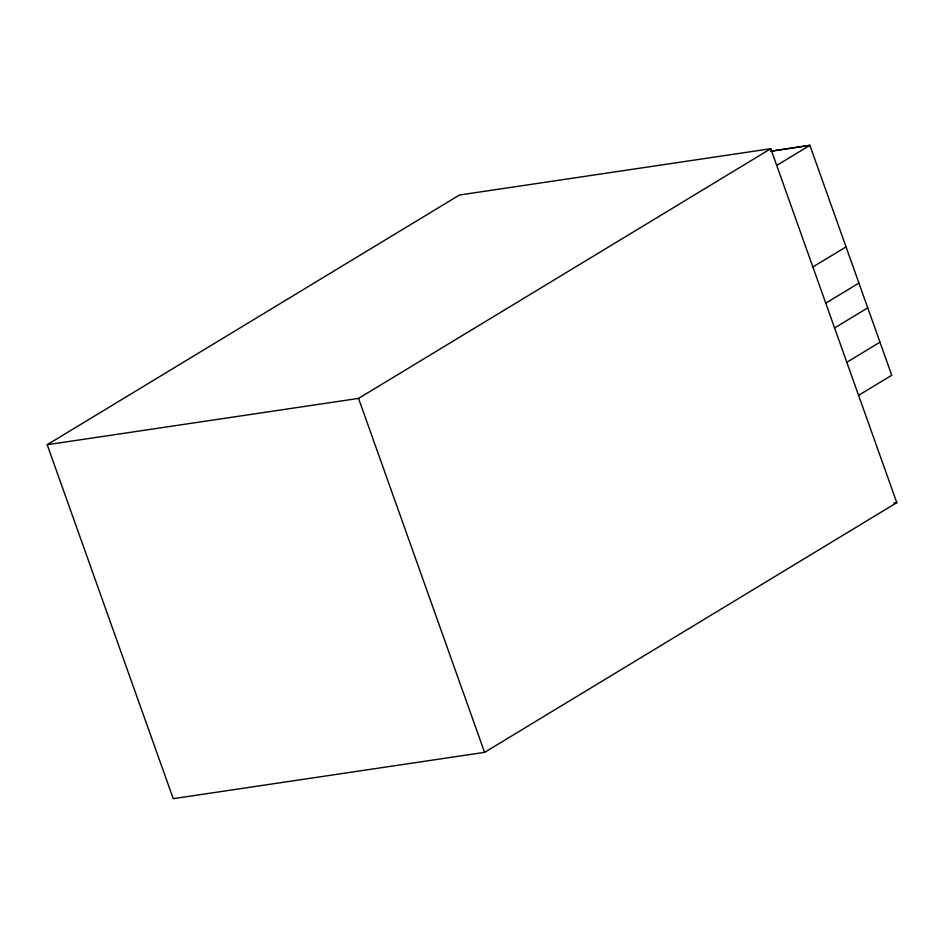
<?xml version="1.0" encoding="UTF-8"?>
<svg xmlns="http://www.w3.org/2000/svg" width="944" height="944" viewBox="0 0 944 944"><rect width="100%" height="100%" fill="white"/><g stroke="black" fill="none" stroke-linecap="round" stroke-linejoin="round"><path stroke-width="1.42" d="M47.2 444.718L459.421 195.03L770.764 148.715L896.8 502.668L484.579 752.356L173.236 798.671L47.2 444.718L358.543 398.403L770.764 148.715M776.711 165.424L809.881 145.329L891.75 375.252L858.58 395.347M812.867 266.963L846.036 246.88M825.764 303.177L858.934 283.082M834.579 327.946L867.748 307.85M846.815 362.284L879.973 342.188M770.552 151.37L809.881 145.329L771.047 151.111M893.885 503.105L896.8 502.668M358.543 398.403L484.579 752.356"/></g></svg>
